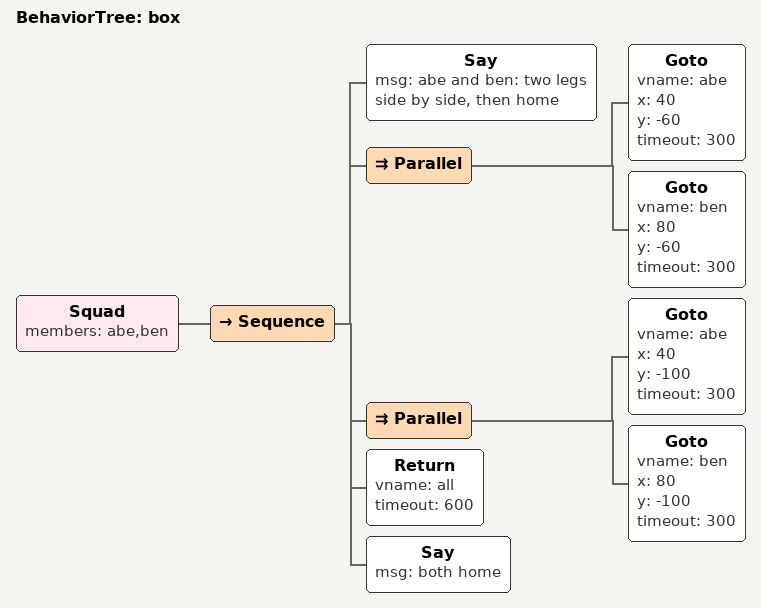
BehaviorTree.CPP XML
<root BTCPP_format="4" main_tree_to_execute="box">
  <BehaviorTree ID="box">
    <Squad members="abe,ben">
      <Sequence>
        <Say msg="abe and ben: two legs side by side, then home"/>
        <Parallel>
          <Goto vname="abe" x="40" y="-60" timeout="300"/>
          <Goto vname="ben" x="80" y="-60" timeout="300"/>
        </Parallel>
        <Parallel>
          <Goto vname="abe" x="40" y="-100" timeout="300"/>
          <Goto vname="ben" x="80" y="-100" timeout="300"/>
        </Parallel>
        <Return vname="all" timeout="600"/>
        <Say msg="both home"/>
      </Sequence>
    </Squad>
  </BehaviorTree>
</root>
